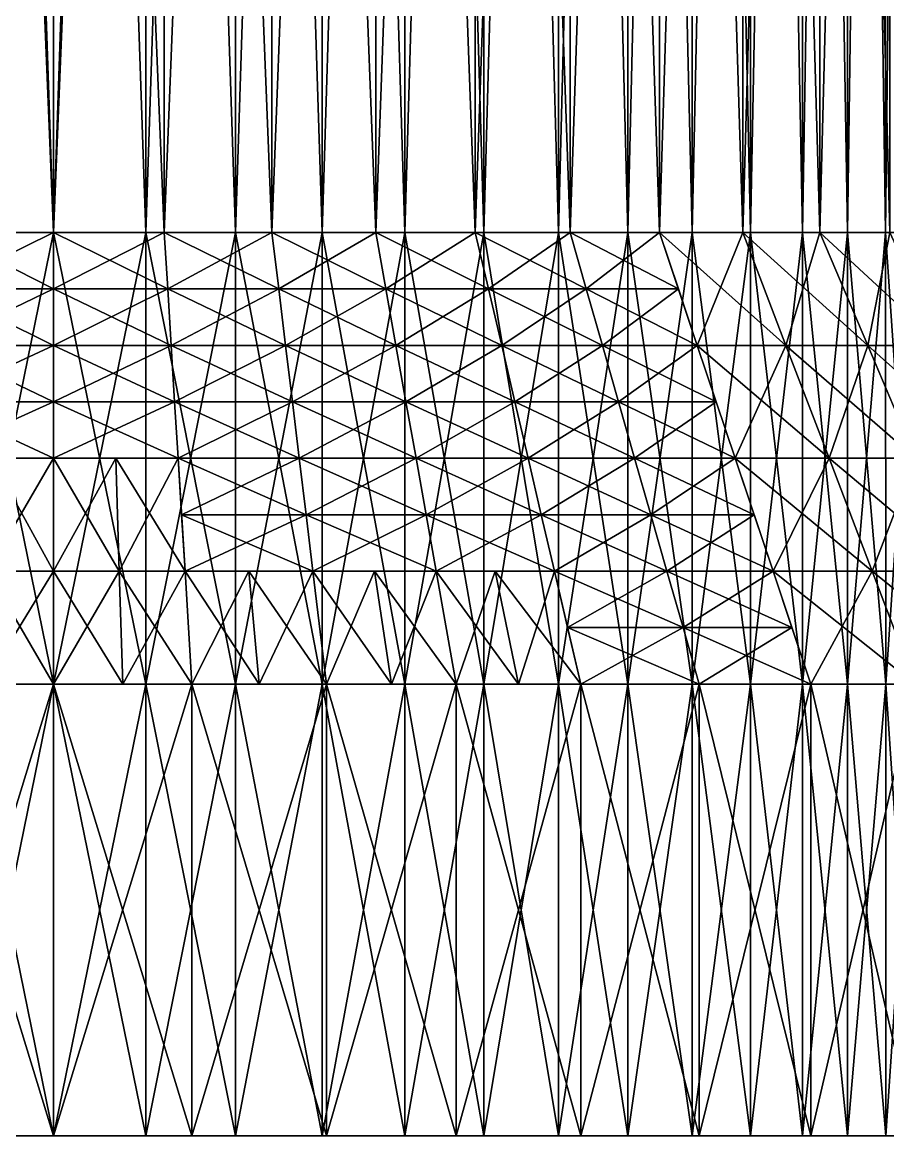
# Model space of a CAD drawing. Extents: x -4.8 to 8, y -8 to 8.
# Drawn here: x -0.11 to 2.956, y -8 to -4.055 of the extents above; entities that cross this region are included whole.
import ezdxf

# ---------------------------------------------------------------- set-up
doc = ezdxf.new("R2010")
doc.units = 0

msp = doc.modelspace()

# ---------------------------------------------------------------- linework, layer by layer
at = {"layer": 'PipeA_0_Conn0', "color": 1}
for points in [[(0, -4.7999, 3.8398), (0, 4.7999, 3.8398), (-0.3926, -4.7999, 3.82)], [(-0.3926, 4.7999, 3.82), (-0.3926, -4.7999, 3.82), (0, 4.7999, 3.8398)], [(-0.3926, -4.7999, -3.82), (-0.3926, 4.7999, -3.82), (0, -4.7999, -3.8398)], [(0, 4.7999, -3.8398), (0, -4.7999, -3.8398), (-0.3926, 4.7999, -3.82)], [(0, -4.7999, -3.1999), (0, 4.7999, -3.1999), (-0.3272, -4.7999, -3.1834)], [(-0.3272, 4.7999, -3.1834), (-0.3272, -4.7999, -3.1834), (0, 4.7999, -3.1999)], [(-0.3272, -4.7999, 3.1834), (-0.3272, 4.7999, 3.1834), (0, -4.7999, 3.2)], [(0, 4.7999, 3.2), (0, -4.7999, 3.2), (-0.3272, 4.7999, 3.1834)], [(0, -4.7999, 3.2), (0, 4.7999, 3.2), (0.3272, -4.7999, 3.1834)], [(0.3272, 4.7999, 3.1834), (0.3272, -4.7999, 3.1834), (0, 4.7999, 3.2)], [(0.3272, -4.7999, -3.1834), (0.3272, 4.7999, -3.1834), (0, -4.7999, -3.1999)], [(0, 4.7999, -3.1999), (0, -4.7999, -3.1999), (0.3272, 4.7999, -3.1834)], [(0, -4.7999, -3.8398), (0, 4.7999, -3.8398), (0.3926, -4.7999, -3.82)], [(0.3926, 4.7999, -3.82), (0.3926, -4.7999, -3.82), (0, 4.7999, -3.8398)], [(0.3926, -4.7999, 3.82), (0.3926, 4.7999, 3.82), (0, -4.7999, 3.8398)], [(0, 4.7999, 3.8398), (0, -4.7999, 3.8398), (0.3926, 4.7999, 3.82)], [(0.3272, -4.7999, 3.1834), (0.3272, 4.7999, 3.1834), (0.6449, -4.7999, 3.1349)], [(0.6449, 4.7999, 3.1349), (0.6449, -4.7999, 3.1349), (0.3272, 4.7999, 3.1834)], [(0.6449, -4.7999, -3.1349), (0.6449, 4.7999, -3.1349), (0.3272, -4.7999, -3.1834)], [(0.3272, 4.7999, -3.1834), (0.3272, -4.7999, -3.1834), (0.6449, 4.7999, -3.1349)], [(0.3926, -4.7999, -3.82), (0.3926, 4.7999, -3.82), (0.7739, -4.7999, -3.7618)], [(0.7739, 4.7999, -3.7618), (0.7739, -4.7999, -3.7618), (0.3926, 4.7999, -3.82)], [(0.7739, -4.7999, 3.7618), (0.7739, 4.7999, 3.7618), (0.3926, -4.7999, 3.82)], [(0.3926, 4.7999, 3.82), (0.3926, -4.7999, 3.82), (0.7739, 4.7999, 3.7618)], [(0.6449, -4.7999, 3.1349), (0.6449, 4.7999, 3.1349), (0.9515, -4.7999, 3.0561)], [(0.9515, 4.7999, 3.0561), (0.9515, -4.7999, 3.0561), (0.6449, 4.7999, 3.1349)], [(0.9515, -4.7999, -3.056), (0.9515, 4.7999, -3.056), (0.6449, -4.7999, -3.1349)], [(0.6449, 4.7999, -3.1349), (0.6449, -4.7999, -3.1349), (0.9515, 4.7999, -3.056)], [(0.7739, -4.7999, -3.7618), (0.7739, 4.7999, -3.7618), (1.1418, -4.7999, -3.6672)], [(1.1418, 4.7999, -3.6672), (1.1418, -4.7999, -3.6672), (0.7739, 4.7999, -3.7618)], [(1.1418, -4.7999, 3.6672), (1.1418, 4.7999, 3.6672), (0.7739, -4.7999, 3.7618)], [(0.7739, 4.7999, 3.7618), (0.7739, -4.7999, 3.7618), (1.1418, 4.7999, 3.6672)], [(0.9515, -4.7999, 3.0561), (0.9515, 4.7999, 3.0561), (1.2455, -4.7999, 2.9485)], [(1.2455, 4.7999, 2.9485), (1.2455, -4.7999, 2.9485), (0.9515, 4.7999, 3.0561)], [(1.2455, -4.7999, -2.9484), (1.2455, 4.7999, -2.9484), (0.9515, -4.7999, -3.056)], [(0.9515, 4.7999, -3.056), (0.9515, -4.7999, -3.056), (1.2455, 4.7999, -2.9484)], [(1.1418, -4.7999, -3.6672), (1.1418, 4.7999, -3.6672), (1.4946, -4.7999, -3.5381)], [(1.4946, 4.7999, -3.5381), (1.4946, -4.7999, -3.5381), (1.1418, 4.7999, -3.6672)], [(1.4946, -4.7999, 3.5381), (1.4946, 4.7999, 3.5381), (1.1418, -4.7999, 3.6672)], [(1.1418, 4.7999, 3.6672), (1.1418, -4.7999, 3.6672), (1.4946, 4.7999, 3.5381)], [(1.2455, -4.7999, 2.9485), (1.2455, 4.7999, 2.9485), (1.5252, -4.7999, 2.8137)], [(1.5252, 4.7999, 2.8137), (1.5252, -4.7999, 2.8137), (1.2455, 4.7999, 2.9485)], [(1.5252, -4.7999, -2.8137), (1.5252, 4.7999, -2.8137), (1.2455, -4.7999, -2.9484)], [(1.2455, 4.7999, -2.9484), (1.2455, -4.7999, -2.9484), (1.5252, 4.7999, -2.8137)], [(1.4946, -4.7999, -3.5381), (1.4946, 4.7999, -3.5381), (1.8303, -4.7999, -3.3764)], [(1.8303, 4.7999, -3.3764), (1.8303, -4.7999, -3.3764), (1.4946, 4.7999, -3.5381)], [(1.8303, -4.7999, 3.3764), (1.8303, 4.7999, 3.3764), (1.4946, -4.7999, 3.5381)], [(1.4946, 4.7999, 3.5381), (1.4946, -4.7999, 3.5381), (1.8303, 4.7999, 3.3764)], [(1.5252, -4.7999, 2.8137), (1.5252, 4.7999, 2.8137), (1.789, -4.7999, 2.6534)], [(1.789, 4.7999, 2.6534), (1.789, -4.7999, 2.6534), (1.5252, 4.7999, 2.8137)], [(1.789, -4.7999, -2.6534), (1.789, 4.7999, -2.6534), (1.5252, -4.7999, -2.8137)], [(1.5252, 4.7999, -2.8137), (1.5252, -4.7999, -2.8137), (1.789, 4.7999, -2.6534)], [(1.789, -4.7999, 2.6534), (1.789, 4.7999, 2.6534), (2.0354, -4.7999, 2.4692)], [(2.0354, 4.7999, 2.4692), (2.0354, -4.7999, 2.4692), (1.789, 4.7999, 2.6534)], [(2.0354, -4.7999, -2.4692), (2.0354, 4.7999, -2.4692), (1.789, -4.7999, -2.6534)], [(1.789, 4.7999, -2.6534), (1.789, -4.7999, -2.6534), (2.0354, 4.7999, -2.4692)], [(1.8303, -4.7999, -3.3764), (1.8303, 4.7999, -3.3764), (2.1469, -4.7999, -3.1841)], [(2.1469, 4.7999, -3.1841), (2.1469, -4.7999, -3.1841), (1.8303, 4.7999, -3.3764)], [(2.1469, -4.7999, 3.1841), (2.1469, 4.7999, 3.1841), (1.8303, -4.7999, 3.3764)], [(1.8303, 4.7999, 3.3764), (1.8303, -4.7999, 3.3764), (2.1469, 4.7999, 3.1841)], [(2.0354, -4.7999, 2.4692), (2.0354, 4.7999, 2.4692), (2.2626, -4.7999, 2.2627)], [(2.2626, 4.7999, 2.2627), (2.2626, -4.7999, 2.2627), (2.0354, 4.7999, 2.4692)], [(2.2626, -4.7999, -2.2626), (2.2626, 4.7999, -2.2626), (2.0354, -4.7999, -2.4692)], [(2.0354, 4.7999, -2.4692), (2.0354, -4.7999, -2.4692), (2.2626, 4.7999, -2.2626)], [(2.1469, -4.7999, -3.1841), (2.1469, 4.7999, -3.1841), (2.4425, -4.7999, -2.963)], [(2.4425, 4.7999, -2.963), (2.4425, -4.7999, -2.963), (2.1469, 4.7999, -3.1841)], [(2.4425, -4.7999, 2.963), (2.4425, 4.7999, 2.963), (2.1469, -4.7999, 3.1841)], [(2.1469, 4.7999, 3.1841), (2.1469, -4.7999, 3.1841), (2.4425, 4.7999, 2.963)], [(2.2626, -4.7999, 2.2627), (2.2626, 4.7999, 2.2627), (2.4692, -4.7999, 2.0354)], [(2.4692, 4.7999, 2.0354), (2.4692, -4.7999, 2.0354), (2.2626, 4.7999, 2.2627)], [(2.4692, -4.7999, -2.0354), (2.4692, 4.7999, -2.0354), (2.2626, -4.7999, -2.2626)], [(2.2626, 4.7999, -2.2626), (2.2626, -4.7999, -2.2626), (2.4692, 4.7999, -2.0354)], [(2.4425, -4.7999, -2.963), (2.4425, 4.7999, -2.963), (2.7152, -4.7999, -2.7152)], [(2.7152, 4.7999, -2.7152), (2.7152, -4.7999, -2.7152), (2.4425, 4.7999, -2.963)], [(2.7152, -4.7999, 2.7152), (2.7152, 4.7999, 2.7152), (2.4425, -4.7999, 2.963)], [(2.4425, 4.7999, 2.963), (2.4425, -4.7999, 2.963), (2.7152, 4.7999, 2.7152)], [(2.4692, -4.7999, 2.0354), (2.4692, 4.7999, 2.0354), (2.6534, -4.7999, 1.7891)], [(2.6534, 4.7999, 1.7891), (2.6534, -4.7999, 1.7891), (2.4692, 4.7999, 2.0354)], [(2.6534, -4.7999, -1.789), (2.6534, 4.7999, -1.789), (2.4692, -4.7999, -2.0354)], [(2.4692, 4.7999, -2.0354), (2.4692, -4.7999, -2.0354), (2.6534, 4.7999, -1.789)], [(2.6534, -4.7999, 1.7891), (2.6534, 4.7999, 1.7891), (2.8137, -4.7999, 1.5253)], [(2.8137, 4.7999, 1.5253), (2.8137, -4.7999, 1.5253), (2.6534, 4.7999, 1.7891)], [(2.8137, -4.7999, -1.5252), (2.8137, 4.7999, -1.5252), (2.6534, -4.7999, -1.789)], [(2.6534, 4.7999, -1.789), (2.6534, -4.7999, -1.789), (2.8137, 4.7999, -1.5252)], [(2.7152, -4.7999, -2.7152), (2.7152, 4.7999, -2.7152), (2.963, -4.7999, -2.4425)], [(2.963, 4.7999, -2.4425), (2.963, -4.7999, -2.4425), (2.7152, 4.7999, -2.7152)], [(2.963, -4.7999, 2.4425), (2.963, 4.7999, 2.4425), (2.7152, -4.7999, 2.7152)], [(2.7152, 4.7999, 2.7152), (2.7152, -4.7999, 2.7152), (2.963, 4.7999, 2.4425)], [(2.8137, -4.7999, 1.5253), (2.8137, 4.7999, 1.5253), (2.9484, -4.7999, 1.2455)], [(2.9484, 4.7999, 1.2455), (2.9484, -4.7999, 1.2455), (2.8137, 4.7999, 1.5253)], [(2.9484, -4.7999, -1.2455), (2.9484, 4.7999, -1.2455), (2.8137, -4.7999, -1.5252)], [(2.8137, 4.7999, -1.5252), (2.8137, -4.7999, -1.5252), (2.9484, 4.7999, -1.2455)], [(2.9484, -4.7999, 1.2455), (2.9484, 4.7999, 1.2455), (3.056, -4.7999, 0.9515)], [(3.056, 4.7999, 0.9515), (3.056, -4.7999, 0.9515), (2.9484, 4.7999, 1.2455)], [(3.056, -4.7999, -0.9515), (3.056, 4.7999, -0.9515), (2.9484, -4.7999, -1.2455)], [(2.9484, 4.7999, -1.2455), (2.9484, -4.7999, -1.2455), (3.056, 4.7999, -0.9515)], [(0, -4.9999, 3.9598), (0, -4.7999, 3.8398), (-0.4049, -4.9999, 3.9394)], [(-0.3926, -4.7999, 3.82), (-0.4049, -4.9999, 3.9394), (0, -4.7999, 3.8398)], [(-0.4049, -4.9999, -3.9394), (-0.3926, -4.7999, -3.82), (0, -4.9999, -3.9598)], [(0, -4.7999, -3.8398), (0, -4.9999, -3.9598), (-0.3926, -4.7999, -3.82)], [(0, -6.3999, -3.2), (0, -4.7999, -3.1999), (-0.3272, -6.3999, -3.1834)], [(-0.3272, -4.7999, -3.1834), (-0.3272, -6.3999, -3.1834), (0, -4.7999, -3.1999)], [(-0.3272, -6.3999, 3.1834), (-0.3272, -4.7999, 3.1834), (0, -6.3999, 3.2)], [(0, -4.7999, 3.2), (0, -6.3999, 3.2), (-0.3272, -4.7999, 3.1834)], [(0, -6.3999, 3.2), (0, -4.7999, 3.2), (0.3272, -6.3999, 3.1834)], [(0.3272, -4.7999, 3.1834), (0.3272, -6.3999, 3.1834), (0, -4.7999, 3.2)], [(0.3272, -6.3999, -3.1834), (0.3272, -4.7999, -3.1834), (0, -6.3999, -3.2)], [(0, -4.7999, -3.1999), (0, -6.3999, -3.2), (0.3272, -4.7999, -3.1834)], [(0, -4.9999, -3.9598), (0, -4.7999, -3.8398), (0.4049, -4.9999, -3.9394)], [(0.3926, -4.7999, -3.82), (0.4049, -4.9999, -3.9394), (0, -4.7999, -3.8398)], [(0.4049, -4.9999, 3.9394), (0.3926, -4.7999, 3.82), (0, -4.9999, 3.9598)], [(0, -4.7999, 3.8398), (0, -4.9999, 3.9598), (0.3926, -4.7999, 3.82)], [(0.3272, -6.3999, 3.1834), (0.3272, -4.7999, 3.1834), (0.6449, -6.3999, 3.1349)], [(0.6449, -4.7999, 3.1349), (0.6449, -6.3999, 3.1349), (0.3272, -4.7999, 3.1834)], [(0.6449, -6.3999, -3.1349), (0.6449, -4.7999, -3.1349), (0.3272, -6.3999, -3.1834)], [(0.3272, -4.7999, -3.1834), (0.3272, -6.3999, -3.1834), (0.6449, -4.7999, -3.1349)], [(0.4049, -4.9999, -3.9394), (0.3926, -4.7999, -3.82), (0.798, -4.9999, -3.8794)], [(0.7739, -4.7999, -3.7618), (0.798, -4.9999, -3.8794), (0.3926, -4.7999, -3.82)], [(0.3926, -4.7999, 3.82), (0.4049, -4.9999, 3.9394), (0.7739, -4.7999, 3.7618)], [(0.798, -4.9999, 3.8794), (0.7739, -4.7999, 3.7618), (0.4049, -4.9999, 3.9394)], [(0.6449, -6.3999, 3.1349), (0.6449, -4.7999, 3.1349), (0.9515, -6.3999, 3.0561)], [(0.9515, -4.7999, 3.0561), (0.9515, -6.3999, 3.0561), (0.6449, -4.7999, 3.1349)], [(0.9515, -6.3999, -3.0561), (0.9515, -4.7999, -3.056), (0.6449, -6.3999, -3.1349)], [(0.6449, -4.7999, -3.1349), (0.6449, -6.3999, -3.1349), (0.9515, -4.7999, -3.056)], [(0.798, -4.9999, -3.8794), (0.7739, -4.7999, -3.7618), (1.1775, -4.9999, -3.7818)], [(1.1418, -4.7999, -3.6672), (1.1775, -4.9999, -3.7818), (0.7739, -4.7999, -3.7618)], [(0.7739, -4.7999, 3.7618), (0.798, -4.9999, 3.8794), (1.1418, -4.7999, 3.6672)], [(1.1775, -4.9999, 3.7818), (1.1418, -4.7999, 3.6672), (0.798, -4.9999, 3.8794)], [(0.9515, -6.3999, 3.0561), (0.9515, -4.7999, 3.0561), (1.2455, -6.3999, 2.9485)], [(1.2455, -4.7999, 2.9485), (1.2455, -6.3999, 2.9485), (0.9515, -4.7999, 3.0561)], [(1.2455, -6.3999, -2.9485), (1.2455, -4.7999, -2.9484), (0.9515, -6.3999, -3.0561)], [(0.9515, -4.7999, -3.056), (0.9515, -6.3999, -3.0561), (1.2455, -4.7999, -2.9484)], [(1.1775, -4.9999, -3.7818), (1.1418, -4.7999, -3.6672), (1.5413, -4.9999, -3.6487)], [(1.4946, -4.7999, -3.5381), (1.5413, -4.9999, -3.6487), (1.1418, -4.7999, -3.6672)], [(1.1418, -4.7999, 3.6672), (1.1775, -4.9999, 3.7818), (1.4946, -4.7999, 3.5381)], [(1.5413, -4.9999, 3.6487), (1.4946, -4.7999, 3.5381), (1.1775, -4.9999, 3.7818)], [(1.2455, -6.3999, 2.9485), (1.2455, -4.7999, 2.9485), (1.5253, -6.3999, 2.8137)], [(1.5252, -4.7999, 2.8137), (1.5253, -6.3999, 2.8137), (1.2455, -4.7999, 2.9485)], [(1.5253, -6.3999, -2.8137), (1.5252, -4.7999, -2.8137), (1.2455, -6.3999, -2.9485)], [(1.2455, -4.7999, -2.9484), (1.2455, -6.3999, -2.9485), (1.5252, -4.7999, -2.8137)], [(1.5413, -4.9999, -3.6487), (1.4946, -4.7999, -3.5381), (1.8875, -4.9999, -3.4819)], [(1.8303, -4.7999, -3.3764), (1.8875, -4.9999, -3.4819), (1.4946, -4.7999, -3.5381)], [(1.4946, -4.7999, 3.5381), (1.5413, -4.9999, 3.6487), (1.8303, -4.7999, 3.3764)], [(1.5253, -6.3999, 2.8137), (1.5252, -4.7999, 2.8137), (1.7891, -6.3999, 2.6534)], [(1.789, -4.7999, 2.6534), (1.7891, -6.3999, 2.6534), (1.5252, -4.7999, 2.8137)], [(1.5252, -4.7999, -2.8137), (1.5253, -6.3999, -2.8137), (1.789, -4.7999, -2.6534)], [(1.7891, -6.3999, -2.6534), (1.789, -4.7999, -2.6534), (1.5253, -6.3999, -2.8137)], [(1.8875, -4.9999, 3.4819), (1.8303, -4.7999, 3.3764), (1.5413, -4.9999, 3.6487)], [(1.7891, -6.3999, 2.6534), (1.789, -4.7999, 2.6534), (2.0354, -6.3999, 2.4692)], [(2.0354, -4.7999, 2.4692), (2.0354, -6.3999, 2.4692), (1.789, -4.7999, 2.6534)], [(1.789, -4.7999, -2.6534), (1.7891, -6.3999, -2.6534), (2.0354, -4.7999, -2.4692)], [(2.0354, -6.3999, -2.4692), (2.0354, -4.7999, -2.4692), (1.7891, -6.3999, -2.6534)], [(1.8875, -4.9999, -3.4819), (1.8303, -4.7999, -3.3764), (2.214, -4.9999, -3.2836)], [(2.1469, -4.7999, -3.1841), (2.214, -4.9999, -3.2836), (1.8303, -4.7999, -3.3764)], [(1.8303, -4.7999, 3.3764), (1.8875, -4.9999, 3.4819), (2.1469, -4.7999, 3.1841)], [(2.214, -4.9999, 3.2836), (2.1469, -4.7999, 3.1841), (1.8875, -4.9999, 3.4819)], [(2.0354, -6.3999, 2.4692), (2.0354, -4.7999, 2.4692), (2.2627, -6.3999, 2.2627)], [(2.2626, -4.7999, 2.2627), (2.2627, -6.3999, 2.2627), (2.0354, -4.7999, 2.4692)], [(2.2627, -6.3999, -2.2627), (2.2626, -4.7999, -2.2626), (2.0354, -6.3999, -2.4692)], [(2.0354, -4.7999, -2.4692), (2.0354, -6.3999, -2.4692), (2.2626, -4.7999, -2.2626)], [(2.2811, -5.1999, -3.3831), (2.1469, -4.7999, -3.1841), (2.5952, -5.1999, -3.1482)], [(2.4425, -4.7999, -2.963), (2.5952, -5.1999, -3.1482), (2.1469, -4.7999, -3.1841)], [(2.1469, -4.7999, 3.1841), (2.2811, -5.1999, 3.3831), (2.4425, -4.7999, 2.963)], [(2.2627, -6.3999, 2.2627), (2.2626, -4.7999, 2.2627), (2.4692, -6.3999, 2.0354)], [(2.4692, -4.7999, 2.0354), (2.4692, -6.3999, 2.0354), (2.2626, -4.7999, 2.2627)], [(2.2626, -4.7999, -2.2626), (2.2627, -6.3999, -2.2627), (2.4692, -4.7999, -2.0354)], [(2.4692, -6.3999, -2.0354), (2.4692, -4.7999, -2.0354), (2.2627, -6.3999, -2.2627)], [(2.5952, -5.1999, 3.1482), (2.4425, -4.7999, 2.963), (2.2811, -5.1999, 3.3831)], [(2.5952, -5.1999, -3.1482), (2.4425, -4.7999, -2.963), (2.8849, -5.1999, -2.8849)], [(2.7152, -4.7999, -2.7152), (2.8849, -5.1999, -2.8849), (2.4425, -4.7999, -2.963)], [(2.4425, -4.7999, 2.963), (2.5952, -5.1999, 3.1482), (2.7152, -4.7999, 2.7152)], [(2.4692, -6.3999, 2.0354), (2.4692, -4.7999, 2.0354), (2.6534, -6.3999, 1.7891)], [(2.6534, -4.7999, 1.7891), (2.6534, -6.3999, 1.7891), (2.4692, -4.7999, 2.0354)], [(2.6534, -6.3999, -1.7891), (2.6534, -4.7999, -1.789), (2.4692, -6.3999, -2.0354)], [(2.4692, -4.7999, -2.0354), (2.4692, -6.3999, -2.0354), (2.6534, -4.7999, -1.789)], [(2.8849, -5.1999, 2.8849), (2.7152, -4.7999, 2.7152), (2.5952, -5.1999, 3.1482)], [(2.6534, -6.3999, 1.7891), (2.6534, -4.7999, 1.7891), (2.8137, -6.3999, 1.5253)], [(2.8137, -4.7999, 1.5253), (2.8137, -6.3999, 1.5253), (2.6534, -4.7999, 1.7891)], [(2.8137, -6.3999, -1.5253), (2.8137, -4.7999, -1.5252), (2.6534, -6.3999, -1.7891)], [(2.6534, -4.7999, -1.789), (2.6534, -6.3999, -1.7891), (2.8137, -4.7999, -1.5252)], [(2.8849, -5.1999, -2.8849), (2.7152, -4.7999, -2.7152), (3.1482, -5.1999, -2.5952)], [(2.963, -4.7999, -2.4425), (3.1482, -5.1999, -2.5952), (2.7152, -4.7999, -2.7152)], [(2.7152, -4.7999, 2.7152), (2.8849, -5.1999, 2.8849), (2.963, -4.7999, 2.4425)], [(2.8137, -6.3999, 1.5253), (2.8137, -4.7999, 1.5253), (2.9485, -6.3999, 1.2455)], [(2.9484, -4.7999, 1.2455), (2.9485, -6.3999, 1.2455), (2.8137, -4.7999, 1.5253)], [(2.9485, -6.3999, -1.2455), (2.9484, -4.7999, -1.2455), (2.8137, -6.3999, -1.5253)], [(2.8137, -4.7999, -1.5252), (2.8137, -6.3999, -1.5253), (2.9484, -4.7999, -1.2455)], [(3.1482, -5.1999, 2.5952), (2.963, -4.7999, 2.4425), (2.8849, -5.1999, 2.8849)], [(2.9485, -6.3999, 1.2455), (2.9484, -4.7999, 1.2455), (3.0561, -6.3999, 0.9515)], [(3.056, -4.7999, 0.9515), (3.0561, -6.3999, 0.9515), (2.9484, -4.7999, 1.2455)], [(2.9484, -4.7999, -1.2455), (2.9485, -6.3999, -1.2455), (3.056, -4.7999, -0.9515)], [(3.0561, -6.3999, -0.9515), (3.056, -4.7999, -0.9515), (2.9485, -6.3999, -1.2455)], [(0, -5.1999, 4.0798), (0, -4.9999, 3.9598), (-0.4171, -5.1999, 4.0588)], [(-0.4049, -4.9999, 3.9394), (-0.4171, -5.1999, 4.0588), (0, -4.9999, 3.9598)], [(-0.4171, -5.1999, -4.0588), (-0.4049, -4.9999, -3.9394), (0, -5.1999, -4.0798)], [(0, -4.9999, -3.9598), (0, -5.1999, -4.0798), (-0.4049, -4.9999, -3.9394)], [(0, -5.1999, -4.0798), (0, -4.9999, -3.9598), (0.4171, -5.1999, -4.0588)], [(0.4049, -4.9999, -3.9394), (0.4171, -5.1999, -4.0588), (0, -4.9999, -3.9598)], [(0.4171, -5.1999, 4.0588), (0.4049, -4.9999, 3.9394), (0, -5.1999, 4.0798)], [(0, -4.9999, 3.9598), (0, -5.1999, 4.0798), (0.4049, -4.9999, 3.9394)], [(0.4171, -5.1999, -4.0588), (0.4049, -4.9999, -3.9394), (0.8222, -5.1999, -3.997)], [(0.798, -4.9999, -3.8794), (0.8222, -5.1999, -3.997), (0.4049, -4.9999, -3.9394)], [(0.4049, -4.9999, 3.9394), (0.4171, -5.1999, 4.0588), (0.798, -4.9999, 3.8794)], [(0.8222, -5.1999, 3.997), (0.798, -4.9999, 3.8794), (0.4171, -5.1999, 4.0588)], [(0.8222, -5.1999, -3.997), (0.798, -4.9999, -3.8794), (1.2132, -5.1999, -3.8964)], [(1.1775, -4.9999, -3.7818), (1.2132, -5.1999, -3.8964), (0.798, -4.9999, -3.8794)], [(0.798, -4.9999, 3.8794), (0.8222, -5.1999, 3.997), (1.1775, -4.9999, 3.7818)], [(1.2132, -5.1999, 3.8964), (1.1775, -4.9999, 3.7818), (0.8222, -5.1999, 3.997)], [(1.2132, -5.1999, -3.8964), (1.1775, -4.9999, -3.7818), (1.5881, -5.1999, -3.7592)], [(1.5413, -4.9999, -3.6487), (1.5881, -5.1999, -3.7592), (1.1775, -4.9999, -3.7818)], [(1.1775, -4.9999, 3.7818), (1.2132, -5.1999, 3.8964), (1.5413, -4.9999, 3.6487)], [(1.5881, -5.1999, 3.7592), (1.5413, -4.9999, 3.6487), (1.2132, -5.1999, 3.8964)], [(1.5881, -5.1999, -3.7592), (1.5413, -4.9999, -3.6487), (1.9447, -5.1999, -3.5874)], [(1.8875, -4.9999, -3.4819), (1.9447, -5.1999, -3.5874), (1.5413, -4.9999, -3.6487)], [(1.5413, -4.9999, 3.6487), (1.5881, -5.1999, 3.7592), (1.8875, -4.9999, 3.4819)], [(1.9447, -5.1999, 3.5874), (1.8875, -4.9999, 3.4819), (1.5881, -5.1999, 3.7592)], [(1.9447, -5.1999, -3.5874), (1.8875, -4.9999, -3.4819), (2.2811, -5.1999, -3.3831)], [(2.214, -4.9999, -3.2836), (2.2811, -5.1999, -3.3831), (1.8875, -4.9999, -3.4819)], [(1.8875, -4.9999, 3.4819), (1.9447, -5.1999, 3.5874), (2.214, -4.9999, 3.2836)], [(2.2811, -5.1999, 3.3831), (2.214, -4.9999, 3.2836), (1.9447, -5.1999, 3.5874)], [(0, -5.3999, 4.1999), (0, -5.1999, 4.0798), (-0.4294, -5.3999, 4.1782)], [(-0.4171, -5.1999, 4.0588), (-0.4294, -5.3999, 4.1782), (0, -5.1999, 4.0798)], [(-0.4294, -5.3999, -4.1782), (-0.4171, -5.1999, -4.0588), (0, -5.3999, -4.1999)], [(0, -5.1999, -4.0798), (0, -5.3999, -4.1999), (-0.4171, -5.1999, -4.0588)], [(0, -5.3999, -4.1999), (0, -5.1999, -4.0798), (0.4294, -5.3999, -4.1782)], [(0.4171, -5.1999, -4.0588), (0.4294, -5.3999, -4.1782), (0, -5.1999, -4.0798)], [(0.4294, -5.3999, 4.1782), (0.4171, -5.1999, 4.0588), (0, -5.3999, 4.1999)], [(0, -5.1999, 4.0798), (0, -5.3999, 4.1999), (0.4171, -5.1999, 4.0588)], [(0.4294, -5.3999, -4.1782), (0.4171, -5.1999, -4.0588), (0.8464, -5.3999, -4.1145)], [(0.8222, -5.1999, -3.997), (0.8464, -5.3999, -4.1145), (0.4171, -5.1999, -4.0588)], [(0.4171, -5.1999, 4.0588), (0.4294, -5.3999, 4.1782), (0.8222, -5.1999, 3.997)], [(0.8464, -5.3999, 4.1145), (0.8222, -5.1999, 3.997), (0.4294, -5.3999, 4.1782)], [(0.8464, -5.3999, -4.1145), (0.8222, -5.1999, -3.997), (1.2489, -5.3999, -4.011)], [(1.2132, -5.1999, -3.8964), (1.2489, -5.3999, -4.011), (0.8222, -5.1999, -3.997)], [(0.8222, -5.1999, 3.997), (0.8464, -5.3999, 4.1145), (1.2132, -5.1999, 3.8964)], [(1.2489, -5.3999, 4.011), (1.2132, -5.1999, 3.8964), (0.8464, -5.3999, 4.1145)], [(1.2489, -5.3999, -4.011), (1.2132, -5.1999, -3.8964), (1.6348, -5.3999, -3.8698)], [(1.5881, -5.1999, -3.7592), (1.6348, -5.3999, -3.8698), (1.2132, -5.1999, -3.8964)], [(1.2132, -5.1999, 3.8964), (1.2489, -5.3999, 4.011), (1.5881, -5.1999, 3.7592)], [(1.6348, -5.3999, 3.8698), (1.5881, -5.1999, 3.7592), (1.2489, -5.3999, 4.011)], [(1.6348, -5.3999, -3.8698), (1.5881, -5.1999, -3.7592), (2.0019, -5.3999, -3.6929)], [(1.9447, -5.1999, -3.5874), (2.0019, -5.3999, -3.6929), (1.5881, -5.1999, -3.7592)], [(1.5881, -5.1999, 3.7592), (1.6348, -5.3999, 3.8698), (1.9447, -5.1999, 3.5874)], [(2.0019, -5.3999, 3.693), (1.9447, -5.1999, 3.5874), (1.6348, -5.3999, 3.8698)], [(2.0019, -5.3999, -3.6929), (1.9447, -5.1999, -3.5874), (2.3482, -5.3999, -3.4826)], [(2.2811, -5.1999, -3.3831), (2.3482, -5.3999, -3.4826), (1.9447, -5.1999, -3.5874)], [(1.9447, -5.1999, 3.5874), (2.0019, -5.3999, 3.693), (2.2811, -5.1999, 3.3831)], [(2.3482, -5.3999, 3.4826), (2.2811, -5.1999, 3.3831), (2.0019, -5.3999, 3.693)], [(2.4153, -5.5999, -3.5821), (2.2811, -5.1999, -3.3831), (2.7478, -5.5999, -3.3334)], [(2.5952, -5.1999, -3.1482), (2.7478, -5.5999, -3.3334), (2.2811, -5.1999, -3.3831)], [(2.2811, -5.1999, 3.3831), (2.4153, -5.5999, 3.5821), (2.5952, -5.1999, 3.1482)], [(2.7478, -5.5999, 3.3334), (2.5952, -5.1999, 3.1482), (2.4153, -5.5999, 3.5821)], [(2.7478, -5.5999, -3.3334), (2.5952, -5.1999, -3.1482), (3.0546, -5.5999, -3.0546)], [(2.8849, -5.1999, -2.8849), (3.0546, -5.5999, -3.0546), (2.5952, -5.1999, -3.1482)], [(2.5952, -5.1999, 3.1482), (2.7478, -5.5999, 3.3334), (2.8849, -5.1999, 2.8849)], [(3.0546, -5.5999, 3.0546), (2.8849, -5.1999, 2.8849), (2.7478, -5.5999, 3.3334)], [(3.0546, -5.5999, -3.0546), (2.8849, -5.1999, -2.8849), (3.3334, -5.5999, -2.7478)], [(3.1482, -5.1999, -2.5952), (3.3334, -5.5999, -2.7478), (2.8849, -5.1999, -2.8849)], [(2.8849, -5.1999, 2.8849), (3.0546, -5.5999, 3.0546), (3.1482, -5.1999, 2.5952)], [(0, -5.5999, 4.3199), (0, -5.3999, 4.1999), (-0.4417, -5.5999, 4.2976)], [(-0.4294, -5.3999, 4.1782), (-0.4417, -5.5999, 4.2976), (0, -5.3999, 4.1999)], [(-0.4417, -5.5999, -4.2976), (-0.4294, -5.3999, -4.1782), (0, -5.5999, -4.3199)], [(0, -5.3999, -4.1999), (0, -5.5999, -4.3199), (-0.4294, -5.3999, -4.1782)], [(0, -5.5999, -4.3199), (0, -5.3999, -4.1999), (0.4417, -5.5999, -4.2976)], [(0.4294, -5.3999, -4.1782), (0.4417, -5.5999, -4.2976), (0, -5.3999, -4.1999)], [(0.4417, -5.5999, 4.2976), (0.4294, -5.3999, 4.1782), (0, -5.5999, 4.3199)], [(0, -5.3999, 4.1999), (0, -5.5999, 4.3199), (0.4294, -5.3999, 4.1782)], [(0.4417, -5.5999, -4.2976), (0.4294, -5.3999, -4.1782), (0.8706, -5.5999, -4.2321)], [(0.8464, -5.3999, -4.1145), (0.8706, -5.5999, -4.2321), (0.4294, -5.3999, -4.1782)], [(0.4294, -5.3999, 4.1782), (0.4417, -5.5999, 4.2976), (0.8464, -5.3999, 4.1145)], [(0.8706, -5.5999, 4.2321), (0.8464, -5.3999, 4.1145), (0.4417, -5.5999, 4.2976)], [(0.8706, -5.5999, -4.2321), (0.8464, -5.3999, -4.1145), (1.2846, -5.5999, -4.1256)], [(1.2489, -5.3999, -4.011), (1.2846, -5.5999, -4.1256), (0.8464, -5.3999, -4.1145)], [(0.8464, -5.3999, 4.1145), (0.8706, -5.5999, 4.2321), (1.2489, -5.3999, 4.011)], [(1.2846, -5.5999, 4.1256), (1.2489, -5.3999, 4.011), (0.8706, -5.5999, 4.2321)], [(1.2846, -5.5999, -4.1256), (1.2489, -5.3999, -4.011), (1.6815, -5.5999, -3.9804)], [(1.6348, -5.3999, -3.8698), (1.6815, -5.5999, -3.9804), (1.2489, -5.3999, -4.011)], [(1.2489, -5.3999, 4.011), (1.2846, -5.5999, 4.1256), (1.6348, -5.3999, 3.8698)], [(1.6815, -5.5999, 3.9804), (1.6348, -5.3999, 3.8698), (1.2846, -5.5999, 4.1256)], [(1.6815, -5.5999, -3.9804), (1.6348, -5.3999, -3.8698), (2.0591, -5.5999, -3.7985)], [(2.0019, -5.3999, -3.6929), (2.0591, -5.5999, -3.7985), (1.6348, -5.3999, -3.8698)], [(1.6348, -5.3999, 3.8698), (1.6815, -5.5999, 3.9804), (2.0019, -5.3999, 3.693)], [(2.0591, -5.5999, 3.7985), (2.0019, -5.3999, 3.693), (1.6815, -5.5999, 3.9804)], [(2.0591, -5.5999, -3.7985), (2.0019, -5.3999, -3.6929), (2.4153, -5.5999, -3.5821)], [(2.3482, -5.3999, -3.4826), (2.4153, -5.5999, -3.5821), (2.0019, -5.3999, -3.6929)], [(2.0019, -5.3999, 3.693), (2.0591, -5.5999, 3.7985), (2.3482, -5.3999, 3.4826)], [(2.4153, -5.5999, 3.5821), (2.3482, -5.3999, 3.4826), (2.0591, -5.5999, 3.7985)], [(0, -5.9999, 4.5599), (0, -5.5999, 4.3199), (-0.2331, -5.9999, 4.5481)], [(-0.2208, -5.5999, 4.3087), (-0.2331, -5.9999, 4.5481), (0, -5.5999, 4.3199)], [(-0.2331, -5.9999, -4.5481), (-0.2208, -5.5999, -4.3087), (0, -5.9999, -4.5599)], [(0, -5.5999, -4.3199), (0, -5.9999, -4.5599), (-0.2208, -5.5999, -4.3087)], [(0, -5.9999, -4.5599), (0, -5.5999, -4.3199), (0.2331, -5.9999, -4.5481)], [(0.2208, -5.5999, -4.3087), (0.2331, -5.9999, -4.5481), (0, -5.5999, -4.3199)], [(0.2331, -5.9999, 4.5481), (0.2208, -5.5999, 4.3087), (0, -5.9999, 4.5599)], [(0, -5.5999, 4.3199), (0, -5.9999, 4.5599), (0.2208, -5.5999, 4.3087)], [(0.2331, -5.9999, -4.5481), (0.2208, -5.5999, -4.3087), (0.4662, -5.9999, -4.5363)], [(0.4417, -5.5999, -4.2976), (0.4662, -5.9999, -4.5363), (0.2208, -5.5999, -4.3087)], [(0.2208, -5.5999, 4.3087), (0.2331, -5.9999, 4.5481), (0.4417, -5.5999, 4.2976)], [(0.4662, -5.9999, 4.5363), (0.4417, -5.5999, 4.2976), (0.2331, -5.9999, 4.5481)], [(0.4539, -5.7999, -4.4169), (0.4417, -5.5999, -4.2976), (0.8948, -5.7999, -4.3497)], [(0.8706, -5.5999, -4.2321), (0.8948, -5.7999, -4.3497), (0.4417, -5.5999, -4.2976)], [(0.4417, -5.5999, 4.2976), (0.4539, -5.7999, 4.4169), (0.8706, -5.5999, 4.2321)], [(0.8948, -5.7999, 4.3497), (0.8706, -5.5999, 4.2321), (0.4539, -5.7999, 4.4169)], [(0.8948, -5.7999, -4.3497), (0.8706, -5.5999, -4.2321), (1.3203, -5.7999, -4.2402)], [(1.2846, -5.5999, -4.1256), (1.3203, -5.7999, -4.2402), (0.8706, -5.5999, -4.2321)], [(0.8706, -5.5999, 4.2321), (0.8948, -5.7999, 4.3497), (1.2846, -5.5999, 4.1256)], [(1.3203, -5.7999, 4.2403), (1.2846, -5.5999, 4.1256), (0.8948, -5.7999, 4.3497)], [(1.3203, -5.7999, -4.2402), (1.2846, -5.5999, -4.1256), (1.7282, -5.7999, -4.0909)], [(1.6815, -5.5999, -3.9804), (1.7282, -5.7999, -4.0909), (1.2846, -5.5999, -4.1256)], [(1.2846, -5.5999, 4.1256), (1.3203, -5.7999, 4.2403), (1.6815, -5.5999, 3.9804)], [(1.7282, -5.7999, 4.091), (1.6815, -5.5999, 3.9804), (1.3203, -5.7999, 4.2403)], [(1.7282, -5.7999, -4.0909), (1.6815, -5.5999, -3.9804), (2.1163, -5.7999, -3.904)], [(2.0591, -5.5999, -3.7985), (2.1163, -5.7999, -3.904), (1.6815, -5.5999, -3.9804)], [(1.6815, -5.5999, 3.9804), (1.7282, -5.7999, 4.091), (2.0591, -5.5999, 3.7985)], [(2.1163, -5.7999, 3.904), (2.0591, -5.5999, 3.7985), (1.7282, -5.7999, 4.091)], [(2.1163, -5.7999, -3.904), (2.0591, -5.5999, -3.7985), (2.4824, -5.7999, -3.6816)], [(2.4153, -5.5999, -3.5821), (2.4824, -5.7999, -3.6816), (2.0591, -5.5999, -3.7985)], [(2.0591, -5.5999, 3.7985), (2.1163, -5.7999, 3.904), (2.4153, -5.5999, 3.5821)], [(2.4824, -5.7999, 3.6816), (2.4153, -5.5999, 3.5821), (2.1163, -5.7999, 3.904)], [(2.5495, -5.9999, -3.7811), (2.4153, -5.5999, -3.5821), (2.9005, -5.9999, -3.5186)], [(2.7478, -5.5999, -3.3334), (2.9005, -5.9999, -3.5186), (2.4153, -5.5999, -3.5821)], [(2.4153, -5.5999, 3.5821), (2.5495, -5.9999, 3.7811), (2.7478, -5.5999, 3.3334)], [(2.9005, -5.9999, 3.5186), (2.7478, -5.5999, 3.3334), (2.5495, -5.9999, 3.7811)], [(2.9005, -5.9999, -3.5186), (2.7478, -5.5999, -3.3334), (3.2243, -5.9999, -3.2243)], [(3.0546, -5.5999, -3.0546), (3.2243, -5.9999, -3.2243), (2.7478, -5.5999, -3.3334)], [(2.7478, -5.5999, 3.3334), (2.9005, -5.9999, 3.5186), (3.0546, -5.5999, 3.0546)], [(3.2243, -5.9999, 3.2243), (3.0546, -5.5999, 3.0546), (2.9005, -5.9999, 3.5186)], [(0.4662, -5.9999, -4.5363), (0.4539, -5.7999, -4.4169), (0.919, -5.9999, -4.4672)], [(0.8948, -5.7999, -4.3497), (0.919, -5.9999, -4.4672), (0.4539, -5.7999, -4.4169)], [(0.4539, -5.7999, 4.4169), (0.4662, -5.9999, 4.5363), (0.8948, -5.7999, 4.3497)], [(0.919, -5.9999, 4.4672), (0.8948, -5.7999, 4.3497), (0.4662, -5.9999, 4.5363)], [(0.919, -5.9999, -4.4672), (0.8948, -5.7999, -4.3497), (1.356, -5.9999, -4.3549)], [(1.3203, -5.7999, -4.2402), (1.356, -5.9999, -4.3549), (0.8948, -5.7999, -4.3497)], [(0.8948, -5.7999, 4.3497), (0.919, -5.9999, 4.4672), (1.3203, -5.7999, 4.2403)], [(1.356, -5.9999, 4.3549), (1.3203, -5.7999, 4.2403), (0.919, -5.9999, 4.4672)], [(1.356, -5.9999, -4.3549), (1.3203, -5.7999, -4.2402), (1.7749, -5.9999, -4.2015)], [(1.7282, -5.7999, -4.0909), (1.7749, -5.9999, -4.2015), (1.3203, -5.7999, -4.2402)], [(1.3203, -5.7999, 4.2403), (1.356, -5.9999, 4.3549), (1.7282, -5.7999, 4.091)], [(1.7749, -5.9999, 4.2015), (1.7282, -5.7999, 4.091), (1.356, -5.9999, 4.3549)], [(1.7749, -5.9999, -4.2015), (1.7282, -5.7999, -4.0909), (2.1735, -5.9999, -4.0095)], [(2.1163, -5.7999, -3.904), (2.1735, -5.9999, -4.0095), (1.7282, -5.7999, -4.0909)], [(1.7282, -5.7999, 4.091), (1.7749, -5.9999, 4.2015), (2.1163, -5.7999, 3.904)], [(2.1735, -5.9999, 4.0095), (2.1163, -5.7999, 3.904), (1.7749, -5.9999, 4.2015)], [(2.1735, -5.9999, -4.0095), (2.1163, -5.7999, -3.904), (2.5495, -5.9999, -3.7811)], [(2.4824, -5.7999, -3.6816), (2.5495, -5.9999, -3.7811), (2.1163, -5.7999, -3.904)], [(2.1163, -5.7999, 3.904), (2.1735, -5.9999, 4.0095), (2.4824, -5.7999, 3.6816)], [(2.5495, -5.9999, 3.7811), (2.4824, -5.7999, 3.6816), (2.1735, -5.9999, 4.0095)], [(0, -6.3999, 4.7999), (0, -5.9999, 4.5599), (-0.2454, -6.3999, 4.7875)], [(-0.2331, -5.9999, 4.5481), (-0.2454, -6.3999, 4.7875), (0, -5.9999, 4.5599)], [(-0.2454, -6.3999, -4.7875), (-0.2331, -5.9999, -4.5481), (0, -6.3999, -4.7999)], [(0, -5.9999, -4.5599), (0, -6.3999, -4.7999), (-0.2331, -5.9999, -4.5481)], [(0, -6.3999, -4.7999), (0, -5.9999, -4.5599), (0.2454, -6.3999, -4.7875)], [(0.2331, -5.9999, -4.5481), (0.2454, -6.3999, -4.7875), (0, -5.9999, -4.5599)], [(0.2454, -6.3999, 4.7875), (0.2331, -5.9999, 4.5481), (0, -6.3999, 4.7999)], [(0, -5.9999, 4.5599), (0, -6.3999, 4.7999), (0.2331, -5.9999, 4.5481)], [(0.2454, -6.3999, -4.7875), (0.2331, -5.9999, -4.5481), (0.4908, -6.3999, -4.7751)], [(0.4662, -5.9999, -4.5363), (0.4908, -6.3999, -4.7751), (0.2331, -5.9999, -4.5481)], [(0.2331, -5.9999, 4.5481), (0.2454, -6.3999, 4.7875), (0.4662, -5.9999, 4.5363)], [(0.4908, -6.3999, 4.7751), (0.4662, -5.9999, 4.5363), (0.2454, -6.3999, 4.7875)], [(0.4908, -6.3999, -4.7751), (0.4662, -5.9999, -4.5363), (0.729, -6.3999, -4.7387)], [(0.6926, -5.9999, -4.5018), (0.729, -6.3999, -4.7387), (0.4662, -5.9999, -4.5363)], [(0.4662, -5.9999, 4.5363), (0.4908, -6.3999, 4.7751), (0.6926, -5.9999, 4.5018)], [(0.729, -6.3999, 4.7387), (0.6926, -5.9999, 4.5018), (0.4908, -6.3999, 4.7751)], [(0.729, -6.3999, -4.7387), (0.6926, -5.9999, -4.5018), (0.9673, -6.3999, -4.7023)], [(0.919, -5.9999, -4.4672), (0.9673, -6.3999, -4.7023), (0.6926, -5.9999, -4.5018)], [(0.6926, -5.9999, 4.5018), (0.729, -6.3999, 4.7387), (0.919, -5.9999, 4.4672)], [(0.9673, -6.3999, 4.7023), (0.919, -5.9999, 4.4672), (0.729, -6.3999, 4.7387)], [(0.9673, -6.3999, -4.7023), (0.919, -5.9999, -4.4672), (1.1973, -6.3999, -4.6432)], [(1.1375, -5.9999, -4.411), (1.1973, -6.3999, -4.6432), (0.919, -5.9999, -4.4672)], [(0.919, -5.9999, 4.4672), (0.9673, -6.3999, 4.7023), (1.1375, -5.9999, 4.411)], [(1.1973, -6.3999, 4.6432), (1.1375, -5.9999, 4.411), (0.9673, -6.3999, 4.7023)], [(1.1973, -6.3999, -4.6432), (1.1375, -5.9999, -4.411), (1.4273, -6.3999, -4.5841)], [(1.356, -5.9999, -4.3549), (1.4273, -6.3999, -4.5841), (1.1375, -5.9999, -4.411)], [(1.1375, -5.9999, 4.411), (1.1973, -6.3999, 4.6432), (1.356, -5.9999, 4.3549)], [(1.4273, -6.3999, 4.5841), (1.356, -5.9999, 4.3549), (1.1973, -6.3999, 4.6432)], [(1.4273, -6.3999, -4.5841), (1.356, -5.9999, -4.3549), (1.6478, -6.3999, -4.5034)], [(1.5654, -5.9999, -4.2782), (1.6478, -6.3999, -4.5034), (1.356, -5.9999, -4.3549)], [(1.356, -5.9999, 4.3549), (1.4273, -6.3999, 4.5841), (1.5654, -5.9999, 4.2782)], [(1.6478, -6.3999, 4.5034), (1.5654, -5.9999, 4.2782), (1.4273, -6.3999, 4.5841)], [(1.6478, -6.3999, -4.5034), (1.5654, -5.9999, -4.2782), (1.8683, -6.3999, -4.4227)], [(1.7749, -5.9999, -4.2015), (1.8683, -6.3999, -4.4227), (1.5654, -5.9999, -4.2782)], [(1.5654, -5.9999, 4.2782), (1.6478, -6.3999, 4.5034), (1.7749, -5.9999, 4.2015)], [(1.8683, -6.3999, 4.4227), (1.7749, -5.9999, 4.2015), (1.6478, -6.3999, 4.5034)], [(1.8216, -6.1999, -4.3121), (1.7749, -5.9999, -4.2015), (2.2307, -6.1999, -4.115)], [(2.1735, -5.9999, -4.0095), (2.2307, -6.1999, -4.115), (1.7749, -5.9999, -4.2015)], [(1.7749, -5.9999, 4.2015), (1.8216, -6.1999, 4.3121), (2.1735, -5.9999, 4.0095)], [(2.2307, -6.1999, 4.115), (2.1735, -5.9999, 4.0095), (1.8216, -6.1999, 4.3121)], [(2.2307, -6.1999, -4.115), (2.1735, -5.9999, -4.0095), (2.6165, -6.1999, -3.8806)], [(2.5495, -5.9999, -3.7811), (2.6165, -6.1999, -3.8806), (2.1735, -5.9999, -4.0095)], [(2.1735, -5.9999, 4.0095), (2.2307, -6.1999, 4.115), (2.5495, -5.9999, 3.7811)], [(2.6165, -6.1999, 3.8806), (2.5495, -5.9999, 3.7811), (2.2307, -6.1999, 4.115)], [(2.6836, -6.3999, -3.9801), (2.5495, -5.9999, -3.7811), (3.0532, -6.3999, -3.7038)], [(2.9005, -5.9999, -3.5186), (3.0532, -6.3999, -3.7038), (2.5495, -5.9999, -3.7811)], [(2.5495, -5.9999, 3.7811), (2.6836, -6.3999, 3.9801), (2.9005, -5.9999, 3.5186)], [(3.0532, -6.3999, 3.7038), (2.9005, -5.9999, 3.5186), (2.6836, -6.3999, 3.9801)], [(3.0532, -6.3999, -3.7038), (2.9005, -5.9999, -3.5186), (3.394, -6.3999, -3.394)], [(3.2243, -5.9999, -3.2243), (3.394, -6.3999, -3.394), (2.9005, -5.9999, -3.5186)], [(2.9005, -5.9999, 3.5186), (3.0532, -6.3999, 3.7038), (3.2243, -5.9999, 3.2243)], [(1.8683, -6.3999, -4.4227), (1.8216, -6.1999, -4.3121), (2.2879, -6.3999, -4.2205)], [(2.2307, -6.1999, -4.115), (2.2879, -6.3999, -4.2205), (1.8216, -6.1999, -4.3121)], [(1.8216, -6.1999, 4.3121), (1.8683, -6.3999, 4.4227), (2.2307, -6.1999, 4.115)], [(2.2879, -6.3999, 4.2205), (2.2307, -6.1999, 4.115), (1.8683, -6.3999, 4.4227)], [(2.2879, -6.3999, -4.2205), (2.2307, -6.1999, -4.115), (2.6836, -6.3999, -3.9801)], [(2.6165, -6.1999, -3.8806), (2.6836, -6.3999, -3.9801), (2.2307, -6.1999, -4.115)], [(2.2307, -6.1999, 4.115), (2.2879, -6.3999, 4.2205), (2.6165, -6.1999, 3.8806)], [(2.6836, -6.3999, 3.9801), (2.6165, -6.1999, 3.8806), (2.2879, -6.3999, 4.2205)], [(0, -8, 4.7999), (0, -6.3999, 4.7999), (-0.4908, -8, 4.7751)], [(-0.4908, -6.3999, 4.7751), (-0.4908, -8, 4.7751), (0, -6.3999, 4.7999)], [(-0.4908, -8, -4.7751), (-0.4908, -6.3999, -4.7751), (0, -8, -4.7999)], [(0, -6.3999, -4.7999), (0, -8, -4.7999), (-0.4908, -6.3999, -4.7751)], [(0, -8, -3.2), (0, -6.3999, -3.2), (-0.3272, -8, -3.1834)], [(-0.3272, -6.3999, -3.1834), (-0.3272, -8, -3.1834), (0, -6.3999, -3.2)], [(-0.3272, -8, 3.1834), (-0.3272, -6.3999, 3.1834), (0, -8, 3.2)], [(0, -6.3999, 3.2), (0, -8, 3.2), (-0.3272, -6.3999, 3.1834)], [(0, -8, 3.2), (0, -6.3999, 3.2), (0.3272, -8, 3.1834)], [(0.3272, -6.3999, 3.1834), (0.3272, -8, 3.1834), (0, -6.3999, 3.2)], [(0.3272, -8, -3.1834), (0.3272, -6.3999, -3.1834), (0, -8, -3.2)], [(0, -6.3999, -3.2), (0, -8, -3.2), (0.3272, -6.3999, -3.1834)], [(0, -8, -4.7999), (0, -6.3999, -4.7999), (0.4908, -8, -4.7751)], [(0.4908, -6.3999, -4.7751), (0.4908, -8, -4.7751), (0, -6.3999, -4.7999)], [(0.4908, -8, 4.7751), (0.4908, -6.3999, 4.7751), (0, -8, 4.7999)], [(0, -6.3999, 4.7999), (0, -8, 4.7999), (0.4908, -6.3999, 4.7751)], [(0.3272, -8, 3.1834), (0.3272, -6.3999, 3.1834), (0.6449, -8, 3.1349)], [(0.6449, -6.3999, 3.1349), (0.6449, -8, 3.1349), (0.3272, -6.3999, 3.1834)], [(0.6449, -8, -3.1349), (0.6449, -6.3999, -3.1349), (0.3272, -8, -3.1834)], [(0.3272, -6.3999, -3.1834), (0.3272, -8, -3.1834), (0.6449, -6.3999, -3.1349)], [(0.4908, -8, -4.7751), (0.4908, -6.3999, -4.7751), (0.9673, -8, -4.7023)], [(0.9673, -6.3999, -4.7023), (0.9673, -8, -4.7023), (0.4908, -6.3999, -4.7751)], [(0.9673, -8, 4.7023), (0.9673, -6.3999, 4.7023), (0.4908, -8, 4.7751)], [(0.4908, -6.3999, 4.7751), (0.4908, -8, 4.7751), (0.9673, -6.3999, 4.7023)], [(0.6449, -8, 3.1349), (0.6449, -6.3999, 3.1349), (0.9515, -8, 3.0561)], [(0.9515, -6.3999, 3.0561), (0.9515, -8, 3.0561), (0.6449, -6.3999, 3.1349)], [(0.9515, -8, -3.0561), (0.9515, -6.3999, -3.0561), (0.6449, -8, -3.1349)], [(0.6449, -6.3999, -3.1349), (0.6449, -8, -3.1349), (0.9515, -6.3999, -3.0561)], [(0.9515, -8, 3.0561), (0.9515, -6.3999, 3.0561), (1.2455, -8, 2.9485)], [(1.2455, -6.3999, 2.9485), (1.2455, -8, 2.9485), (0.9515, -6.3999, 3.0561)], [(1.2455, -8, -2.9485), (1.2455, -6.3999, -2.9485), (0.9515, -8, -3.0561)], [(0.9515, -6.3999, -3.0561), (0.9515, -8, -3.0561), (1.2455, -6.3999, -2.9485)], [(0.9673, -8, -4.7023), (0.9673, -6.3999, -4.7023), (1.4273, -8, -4.5841)], [(1.4273, -6.3999, -4.5841), (1.4273, -8, -4.5841), (0.9673, -6.3999, -4.7023)], [(1.4273, -8, 4.5841), (1.4273, -6.3999, 4.5841), (0.9673, -8, 4.7023)], [(0.9673, -6.3999, 4.7023), (0.9673, -8, 4.7023), (1.4273, -6.3999, 4.5841)], [(1.2455, -8, 2.9485), (1.2455, -6.3999, 2.9485), (1.5253, -8, 2.8137)], [(1.5253, -6.3999, 2.8137), (1.5253, -8, 2.8137), (1.2455, -6.3999, 2.9485)], [(1.5253, -8, -2.8137), (1.5253, -6.3999, -2.8137), (1.2455, -8, -2.9485)], [(1.2455, -6.3999, -2.9485), (1.2455, -8, -2.9485), (1.5253, -6.3999, -2.8137)], [(1.4273, -8, -4.5841), (1.4273, -6.3999, -4.5841), (1.8683, -8, -4.4227)], [(1.8683, -6.3999, -4.4227), (1.8683, -8, -4.4227), (1.4273, -6.3999, -4.5841)], [(1.8683, -8, 4.4227), (1.8683, -6.3999, 4.4227), (1.4273, -8, 4.5841)], [(1.4273, -6.3999, 4.5841), (1.4273, -8, 4.5841), (1.8683, -6.3999, 4.4227)], [(1.5253, -8, 2.8137), (1.5253, -6.3999, 2.8137), (1.7891, -8, 2.6534)], [(1.7891, -6.3999, 2.6534), (1.7891, -8, 2.6534), (1.5253, -6.3999, 2.8137)], [(1.7891, -8, -2.6534), (1.7891, -6.3999, -2.6534), (1.5253, -8, -2.8137)], [(1.5253, -6.3999, -2.8137), (1.5253, -8, -2.8137), (1.7891, -6.3999, -2.6534)], [(1.7891, -8, 2.6534), (1.7891, -6.3999, 2.6534), (2.0354, -8, 2.4692)], [(2.0354, -6.3999, 2.4692), (2.0354, -8, 2.4692), (1.7891, -6.3999, 2.6534)], [(2.0354, -8, -2.4692), (2.0354, -6.3999, -2.4692), (1.7891, -8, -2.6534)], [(1.7891, -6.3999, -2.6534), (1.7891, -8, -2.6534), (2.0354, -6.3999, -2.4692)], [(1.8683, -8, -4.4227), (1.8683, -6.3999, -4.4227), (2.2879, -8, -4.2205)], [(2.2879, -6.3999, -4.2205), (2.2879, -8, -4.2205), (1.8683, -6.3999, -4.4227)], [(2.2879, -8, 4.2205), (2.2879, -6.3999, 4.2205), (1.8683, -8, 4.4227)], [(1.8683, -6.3999, 4.4227), (1.8683, -8, 4.4227), (2.2879, -6.3999, 4.2205)], [(2.0354, -8, 2.4692), (2.0354, -6.3999, 2.4692), (2.2627, -8, 2.2627)], [(2.2627, -6.3999, 2.2627), (2.2627, -8, 2.2627), (2.0354, -6.3999, 2.4692)], [(2.2627, -8, -2.2627), (2.2627, -6.3999, -2.2627), (2.0354, -8, -2.4692)], [(2.0354, -6.3999, -2.4692), (2.0354, -8, -2.4692), (2.2627, -6.3999, -2.2627)], [(2.2627, -8, 2.2627), (2.2627, -6.3999, 2.2627), (2.4692, -8, 2.0354)], [(2.4692, -6.3999, 2.0354), (2.4692, -8, 2.0354), (2.2627, -6.3999, 2.2627)], [(2.4692, -8, -2.0354), (2.4692, -6.3999, -2.0354), (2.2627, -8, -2.2627)], [(2.2627, -6.3999, -2.2627), (2.2627, -8, -2.2627), (2.4692, -6.3999, -2.0354)], [(2.2879, -8, -4.2205), (2.2879, -6.3999, -4.2205), (2.6836, -8, -3.9801)], [(2.6836, -6.3999, -3.9801), (2.6836, -8, -3.9801), (2.2879, -6.3999, -4.2205)], [(2.6836, -8, 3.9801), (2.6836, -6.3999, 3.9801), (2.2879, -8, 4.2205)], [(2.2879, -6.3999, 4.2205), (2.2879, -8, 4.2205), (2.6836, -6.3999, 3.9801)], [(2.4692, -8, 2.0354), (2.4692, -6.3999, 2.0354), (2.6534, -8, 1.7891)], [(2.6534, -6.3999, 1.7891), (2.6534, -8, 1.7891), (2.4692, -6.3999, 2.0354)], [(2.6534, -8, -1.7891), (2.6534, -6.3999, -1.7891), (2.4692, -8, -2.0354)], [(2.4692, -6.3999, -2.0354), (2.4692, -8, -2.0354), (2.6534, -6.3999, -1.7891)], [(2.6534, -8, 1.7891), (2.6534, -6.3999, 1.7891), (2.8137, -8, 1.5253)], [(2.8137, -6.3999, 1.5253), (2.8137, -8, 1.5253), (2.6534, -6.3999, 1.7891)], [(2.8137, -8, -1.5253), (2.8137, -6.3999, -1.5253), (2.6534, -8, -1.7891)], [(2.6534, -6.3999, -1.7891), (2.6534, -8, -1.7891), (2.8137, -6.3999, -1.5253)], [(2.6836, -8, -3.9801), (2.6836, -6.3999, -3.9801), (3.0532, -8, -3.7038)], [(3.0532, -6.3999, -3.7038), (3.0532, -8, -3.7038), (2.6836, -6.3999, -3.9801)], [(3.0532, -8, 3.7038), (3.0532, -6.3999, 3.7038), (2.6836, -8, 3.9801)], [(2.6836, -6.3999, 3.9801), (2.6836, -8, 3.9801), (3.0532, -6.3999, 3.7038)], [(2.8137, -8, 1.5253), (2.8137, -6.3999, 1.5253), (2.9485, -8, 1.2455)], [(2.9485, -6.3999, 1.2455), (2.9485, -8, 1.2455), (2.8137, -6.3999, 1.5253)], [(2.9485, -8, -1.2455), (2.9485, -6.3999, -1.2455), (2.8137, -8, -1.5253)], [(2.8137, -6.3999, -1.5253), (2.8137, -8, -1.5253), (2.9485, -6.3999, -1.2455)], [(2.9485, -8, 1.2455), (2.9485, -6.3999, 1.2455), (3.0561, -8, 0.9515)], [(3.0561, -6.3999, 0.9515), (3.0561, -8, 0.9515), (2.9485, -6.3999, 1.2455)], [(3.0561, -8, -0.9515), (3.0561, -6.3999, -0.9515), (2.9485, -8, -1.2455)], [(2.9485, -6.3999, -1.2455), (2.9485, -8, -1.2455), (3.0561, -6.3999, -0.9515)], [(0, -8, -3.2), (-0.3272, -8, -3.1834), (-3.7038, -8, -3.0532)], [(-0.247, -8, -4.7936), (0, -8, -3.2), (-3.7038, -8, -3.0532)], [(-2.4692, -8, 2.0354), (-2.2627, -8, 2.2627), (0, -8, 4.7999)], [(-2.4692, -8, 2.0354), (0, -8, 4.7999), (-0.247, -8, 4.7936)], [(-2.2627, -8, 2.2627), (-2.0354, -8, 2.4692), (0, -8, 4.7999)], [(-2.0354, -8, 2.4692), (-1.7891, -8, 2.6534), (0, -8, 4.7999)], [(-1.7891, -8, 2.6534), (-1.5253, -8, 2.8137), (0, -8, 4.7999)], [(-1.5253, -8, 2.8137), (-1.2455, -8, 2.9485), (0, -8, 4.7999)], [(-1.2455, -8, 2.9485), (-0.9515, -8, 3.0561), (0, -8, 4.7999)], [(-0.9515, -8, 3.0561), (-0.6449, -8, 3.1349), (0, -8, 4.7999)], [(-0.6449, -8, 3.1349), (-0.3272, -8, 3.1834), (0, -8, 4.7999)], [(-0.3272, -8, 3.1834), (0, -8, 3.2), (0, -8, 4.7999)], [(-0.247, -8, -4.7936), (0, -8, -4.7999), (0, -8, -3.2)], [(0.247, -8, 4.7936), (0, -8, 4.7999), (0, -8, 3.2)], [(0, -8, 3.2), (0.3272, -8, 3.1834), (3.7038, -8, 3.0532)], [(0.247, -8, 4.7936), (0, -8, 3.2), (3.7038, -8, 3.0532)], [(0.3272, -8, -3.1834), (0, -8, -3.2), (0, -8, -4.7999)], [(0.6449, -8, -3.1349), (0.3272, -8, -3.1834), (0, -8, -4.7999)], [(0.9515, -8, -3.0561), (0.6449, -8, -3.1349), (0, -8, -4.7999)], [(1.2455, -8, -2.9485), (0.9515, -8, -3.0561), (0, -8, -4.7999)], [(1.5253, -8, -2.8137), (1.2455, -8, -2.9485), (0, -8, -4.7999)], [(1.7891, -8, -2.6534), (1.5253, -8, -2.8137), (0, -8, -4.7999)], [(2.0354, -8, -2.4692), (1.7891, -8, -2.6534), (0, -8, -4.7999)], [(2.2627, -8, -2.2627), (2.0354, -8, -2.4692), (0, -8, -4.7999)], [(2.4692, -8, -2.0354), (2.2627, -8, -2.2627), (0, -8, -4.7999)], [(2.4692, -8, -2.0354), (0, -8, -4.7999), (0.247, -8, -4.7936)], [(0.731, -8, 4.7446), (0.4908, -8, 4.7751), (0.247, -8, 4.7936)], [(1.1996, -8, 4.6488), (0.731, -8, 4.7446), (0.247, -8, 4.7936)], [(2.0809, -8, 4.3265), (1.1996, -8, 4.6488), (0.247, -8, 4.7936)], [(0.247, -8, 4.7936), (3.7038, -8, 3.0532), (2.0809, -8, 4.3265)], [(2.4692, -8, -2.0354), (0.247, -8, -4.7936), (0.4908, -8, -4.7751)], [(0.3272, -8, 3.1834), (0.6449, -8, 3.1349), (3.9801, -8, 2.6836)], [(0.3272, -8, 3.1834), (3.9801, -8, 2.6836), (3.7038, -8, 3.0532)], [(2.6534, -8, -1.7891), (2.4692, -8, -2.0354), (0.4908, -8, -4.7751)], [(2.6534, -8, -1.7891), (0.4908, -8, -4.7751), (0.731, -8, -4.7446)], [(0.6449, -8, 3.1349), (0.9515, -8, 3.0561), (4.2205, -8, 2.2879)], [(0.6449, -8, 3.1349), (4.2205, -8, 2.2879), (4.105, -8, 2.4889)], [(0.6449, -8, 3.1349), (4.105, -8, 2.4889), (3.9801, -8, 2.6836)], [(1.1996, -8, 4.6488), (0.9673, -8, 4.7023), (0.731, -8, 4.7446)], [(2.6534, -8, -1.7891), (0.731, -8, -4.7446), (0.9673, -8, -4.7023)], [(0.9515, -8, 3.0561), (1.2455, -8, 2.9485), (4.4227, -8, 1.8683)], [(0.9515, -8, 3.0561), (4.4227, -8, 1.8683), (4.3265, -8, 2.0809)], [(0.9515, -8, 3.0561), (4.3265, -8, 2.0809), (4.2205, -8, 2.2879)], [(2.8137, -8, -1.5253), (2.6534, -8, -1.7891), (0.9673, -8, -4.7023)], [(2.8137, -8, -1.5253), (0.9673, -8, -4.7023), (1.1996, -8, -4.6488)], [(1.6503, -8, 4.5086), (1.4273, -8, 4.5841), (1.1996, -8, 4.6488)], [(2.0809, -8, 4.3265), (1.6503, -8, 4.5086), (1.1996, -8, 4.6488)], [(2.8137, -8, -1.5253), (1.1996, -8, -4.6488), (1.4273, -8, -4.5841)], [(1.2455, -8, 2.9485), (1.5253, -8, 2.8137), (4.5841, -8, 1.4273)], [(1.2455, -8, 2.9485), (4.5841, -8, 1.4273), (4.5086, -8, 1.6503)], [(1.2455, -8, 2.9485), (4.5086, -8, 1.6503), (4.4227, -8, 1.8683)], [(2.9485, -8, -1.2455), (2.8137, -8, -1.5253), (1.4273, -8, -4.5841)], [(2.9485, -8, -1.2455), (1.4273, -8, -4.5841), (1.6503, -8, -4.5086)], [(1.5253, -8, 2.8137), (1.7891, -8, 2.6534), (4.7023, -8, 0.9673)], [(1.5253, -8, 2.8137), (4.7023, -8, 0.9673), (4.6488, -8, 1.1996)], [(1.5253, -8, 2.8137), (4.6488, -8, 1.1996), (4.5841, -8, 1.4273)], [(2.0809, -8, 4.3265), (1.8683, -8, 4.4227), (1.6503, -8, 4.5086)], [(2.9485, -8, -1.2455), (1.6503, -8, -4.5086), (1.8683, -8, -4.4227)], [(1.7891, -8, 2.6534), (2.0354, -8, 2.4692), (4.7751, -8, 0.4908)], [(1.7891, -8, 2.6534), (4.7751, -8, 0.4908), (4.7446, -8, 0.731)], [(1.7891, -8, 2.6534), (4.7446, -8, 0.731), (4.7023, -8, 0.9673)], [(3.0561, -8, -0.9515), (2.9485, -8, -1.2455), (1.8683, -8, -4.4227)], [(3.0561, -8, -0.9515), (1.8683, -8, -4.4227), (2.0809, -8, -4.3265)], [(2.0354, -8, 2.4692), (2.2627, -8, 2.2627), (4.7999, -8)], [(2.0354, -8, 2.4692), (4.7999, -8), (4.7936, -8, 0.247)], [(2.0354, -8, 2.4692), (4.7936, -8, 0.247), (4.7751, -8, 0.4908)], [(2.4889, -8, 4.105), (2.2879, -8, 4.2205), (2.0809, -8, 4.3265)], [(3.0532, -8, 3.7038), (2.4889, -8, 4.105), (2.0809, -8, 4.3265)], [(3.7038, -8, 3.0532), (3.0532, -8, 3.7038), (2.0809, -8, 4.3265)], [(3.0561, -8, -0.9515), (2.0809, -8, -4.3265), (2.2879, -8, -4.2205)], [(2.2627, -8, 2.2627), (2.4692, -8, 2.0354), (4.7999, -8)], [(3.1349, -8, -0.6449), (3.0561, -8, -0.9515), (2.2879, -8, -4.2205)], [(3.1349, -8, -0.6449), (2.2879, -8, -4.2205), (2.4889, -8, -4.105)], [(2.4692, -8, 2.0354), (2.6534, -8, 1.7891), (4.7999, -8)], [(3.0532, -8, 3.7038), (2.6836, -8, 3.9801), (2.4889, -8, 4.105)], [(3.1349, -8, -0.6449), (2.4889, -8, -4.105), (2.6836, -8, -3.9801)], [(2.6534, -8, 1.7891), (2.8137, -8, 1.5253), (4.7999, -8)], [(3.1834, -8, -0.3272), (3.1349, -8, -0.6449), (2.6836, -8, -3.9801)], [(3.1834, -8, -0.3272), (2.6836, -8, -3.9801), (3.0532, -8, -3.7038)], [(2.8137, -8, 1.5253), (2.9485, -8, 1.2455), (4.7999, -8)], [(2.9485, -8, 1.2455), (3.0561, -8, 0.9515), (4.7999, -8)]]:
    msp.add_3dface(points, dxfattribs=at)

doc.saveas('drawing.dxf')
